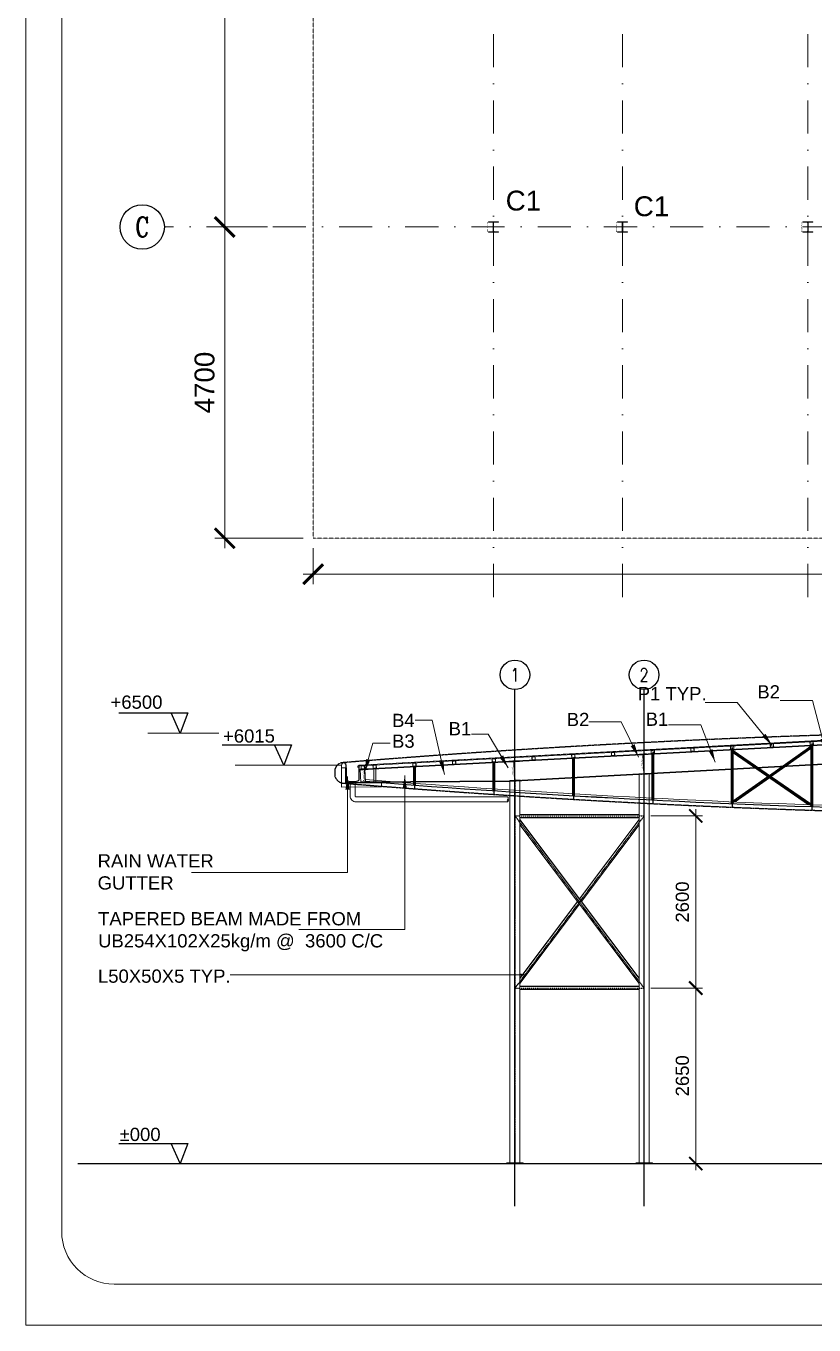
# Model space of a CAD drawing. Header units: millimetres. Extents: x -848390 to 452399, y -324112 to 148491.
# Drawn here: x -431605 to -419703, y -272667 to -253050 of the extents above; entities that cross this region are included whole.
import ezdxf
from ezdxf.enums import TextEntityAlignment as Align

# ---------------------------------------------------------------- set-up
doc = ezdxf.new("R2010")
doc.units = ezdxf.units.MM
doc.header["$PDSIZE"] = 200
for name, pattern in [('CENTER2', [1.125, 0.75, -0.125, 0.125, -0.125]), ('DASHDOT', [1, 0.5, -0.25, 0, -0.25]), ('HIDDEN', [9.525, 6.35, -3.175])]:
    doc.linetypes.add(name, pattern=pattern)
doc.layers.get('0').update_dxf_attribs({"lineweight": 13})
doc.layers.get('DEFPOINTS').update_dxf_attribs({"lineweight": 13})
for name, color, linetype, lineweight in [('0AXIS', 8, 'DASHDOT', 13), ('Angle', 42, 'Continuous', 9), ('Column', 15, 'Continuous', 9), ('I beam', 15, 'HIDDEN', 9), ('Roof sheet', 1, 'Continuous', 9)]:
    doc.layers.add(name, color=color, linetype=linetype, lineweight=lineweight)
for name, color, linetype in [('0DIM', 7, 'Continuous'), ('0PLAN', 4, 'Continuous'), ('DIM', 7, 'Continuous'), ('GR-LINE', 1, 'Continuous'), ('GRID', 2, 'CENTER2'), ('TEXT', 7, 'Continuous')]:
    doc.layers.add(name, color=color, linetype=linetype)
doc.styles.add('ARIAL', font='arial.ttf')
doc.styles.add('ROMANC', font='romanc', dxfattribs={"width": 0.8, "height": 0.38})
doc.dimstyles.new('1X100', dxfattribs={"dimscale": 100, "dimtxt": 2, "dimasz": 2, "dimexe": 1, "dimexo": 1, "dimgap": 1, "dimtad": 1, "dimdec": 0, "dimrnd": 1, "dimzin": 0, "dimdsep": 46, "dimtxsty": 'ARIAL', "dimblk": 'ARCHTICK', "dimcen": 2, "dimdle": 1, "dimclrd": 256, "dimclre": 256, "dimclrt": 7, "dimadec": 0, "dimazin": 0, "dimtfac": 1, "dimtdec": 0, "dimtofl": 0, "dimtmove": 0, "dimatfit": 3, "dimfxl": 0.18, "dimtolj": 1, "dimtzin": 0, "dimlwd": 9, "dimlwe": 9, "dimarcsym": 0})
doc.dimstyles.new('1X150', dxfattribs={"dimscale": 150, "dimtxt": 2, "dimasz": 2, "dimexe": 1, "dimexo": 1, "dimgap": 1, "dimtad": 1, "dimdec": 0, "dimrnd": 1, "dimzin": 0, "dimdsep": 46, "dimtxsty": 'ARIAL', "dimblk": 'ARCHTICK', "dimcen": 2, "dimdle": 1, "dimclrd": 256, "dimclre": 256, "dimclrt": 7, "dimadec": 0, "dimazin": 0, "dimtfac": 1, "dimtdec": 0, "dimtofl": 0, "dimtmove": 0, "dimatfit": 3, "dimfxl": 0.18, "dimtolj": 1, "dimtzin": 0, "dimlwd": 9, "dimlwe": 9, "dimarcsym": 0})
doc.dimstyles.new('1X50', dxfattribs={"dimscale": 50, "dimtxt": 2, "dimasz": 2, "dimexe": 1, "dimexo": 1, "dimgap": 1, "dimtad": 1, "dimdec": 0, "dimrnd": 1, "dimzin": 0, "dimdsep": 46, "dimtxsty": 'ARIAL', "dimblk": 'ARCHTICK', "dimcen": 2, "dimdle": 1, "dimclrd": 256, "dimclre": 256, "dimclrt": 7, "dimadec": 0, "dimazin": 0, "dimtfac": 1, "dimtdec": 0, "dimtofl": 0, "dimtmove": 0, "dimatfit": 3, "dimfxl": 0.18, "dimtolj": 1, "dimtzin": 0, "dimlwd": 9, "dimlwe": 9, "dimarcsym": 0})

# ---------------------------------------------------------------- blocks, each defined once
blk = doc.blocks.new('_ArchTick')
at = {"color": 0, "const_width": 0.15}
blk.add_lwpolyline([(-0.5, -0.5), (0.5, 0.5)], dxfattribs=at)
blk = doc.blocks.new('*D608')
at = {"layer": 'DEFPOINTS', "color": 0, "transparency": 16777216}
for p in [(-428604, -248885), (-427810, -248885), (-427810, -256085)]:
    blk.add_point(p, dxfattribs=at)
at = {"layer": 'DIM', "lineweight": 9, "transparency": 16777216}
for p, q in [((-428604, -256235), (-428604, -248735)), ((-427960, -248885), (-428754, -248885)), ((-427960, -256085), (-428754, -256085))]:
    blk.add_line(p, q, dxfattribs=at)
at = {"layer": 'DIM', "lineweight": 9, "transparency": 16777216, "xscale": 300, "yscale": 300, "zscale": 300}
for p, rotation in [((-428604, -248885), 90), ((-428604, -256085), 270)]:
    blk.add_blockref('_ArchTick', p, dxfattribs=dict(at, rotation=rotation))
at = {"layer": 'DIM', "color": 7, "transparency": 16777216, "insert": (-428907, -252485), "char_height": 300, "attachment_point": 5, "rotation": 90, "style": 'ARIAL'}
blk.add_mtext('\\A1;7200', dxfattribs=at)
blk = doc.blocks.new('*D611')
at = {"layer": 'DEFPOINTS', "color": 0, "transparency": 16777216}
for p in [(-427810, -256085), (-428604, -260785), (-427267, -260785)]:
    blk.add_point(p, dxfattribs=at)
at = {"layer": 'DIM', "lineweight": 9, "transparency": 16777216}
for p, q in [((-428604, -255935), (-428604, -260935)), ((-427960, -256085), (-428754, -256085)), ((-427417, -260785), (-428754, -260785))]:
    blk.add_line(p, q, dxfattribs=at)
at = {"layer": 'DIM', "lineweight": 9, "transparency": 16777216, "xscale": 300, "yscale": 300, "zscale": 300}
for p, rotation in [((-428604, -256085), 90), ((-428604, -260785), 270)]:
    blk.add_blockref('_ArchTick', p, dxfattribs=dict(at, rotation=rotation))
at = {"layer": 'DIM', "color": 7, "transparency": 16777216, "insert": (-428907, -258435), "char_height": 300, "attachment_point": 5, "rotation": 90, "style": 'ARIAL'}
blk.add_mtext('\\A1;4700', dxfattribs=at)
blk = doc.blocks.new('UC152X152X30')
h = blk.add_hatch()
h.set_pattern_fill('ANSI31', color=8, scale=25, style=0)
h.set_pattern_definition([(45, (2942.5107, 84557.2612), (-2.20970869, 2.20970869), [])])
edge = h.paths.add_edge_path()
edge.add_line((76, 151), (76, 158))
edge.add_line((76, 158), (-76, 158))
edge.add_line((-76, 158), (-76, 151))
edge.add_line((-76, 151), (-11, 151))
edge.add_arc((-11, 143), 7.6, 0, 90, ccw=False)
edge.add_line((-3, 143), (-3, 14))
edge.add_arc((-11, 14), 7.6, -90, 0, ccw=False)
edge.add_line((-11, 7), (-76, 7))
edge.add_line((-76, 7), (-76, 0))
edge.add_line((-76, 0), (76, 0))
edge.add_line((76, 0), (76, 7))
edge.add_line((76, 7), (11, 7))
edge.add_arc((11, 14), 7.6, 180, 270, ccw=False)
edge.add_line((3, 14), (3, 143))
edge.add_arc((11, 143), 7.6, 90, 180, ccw=False)
edge.add_line((11, 151), (76, 151))
blk.add_line((-76, 0), (76, 0))
blk.add_lwpolyline([(76, 151), (76, 158), (-76, 158), (-76, 151), (-11, 151, -0.414214), (-3, 143), (-3, 14, -0.414214), (-11, 7), (-76, 7), (-76, 0), (76, 0), (76, 7), (11, 7, -0.414214), (3, 14), (3, 143, -0.414214), (11, 151)], format="xyb", close=True)
at = {"layer": 'DEFPOINTS'}
blk.add_line((-3, 79), (3, 79), dxfattribs=at)
at = {"layer": 'DEFPOINTS', "style": 'ARIAL'}
blk.add_text('UC152X152X30', height=15, rotation=90, dxfattribs=at).set_placement((-90, 79), align=Align.MIDDLE_CENTER)
blk = doc.blocks.new('*D600')
at = {"layer": 'DEFPOINTS', "color": 0, "transparency": 16777216}
for p in [(-427267, -260785), (-410375, -260785), (-410375, -261328)]:
    blk.add_point(p, dxfattribs=at)
at = {"layer": 'DIM', "lineweight": 9, "transparency": 16777216}
for p, q in [((-427267, -260935), (-427267, -261478)), ((-410375, -260935), (-410375, -261478)), ((-427417, -261328), (-410225, -261328))]:
    blk.add_line(p, q, dxfattribs=at)
at = {"layer": 'DIM', "lineweight": 9, "transparency": 16777216, "xscale": 300, "yscale": 300, "zscale": 300, "rotation": 180}
blk.add_blockref('_ArchTick', (-427267, -261328), dxfattribs=at)
at = {"layer": 'DIM', "lineweight": 9, "transparency": 16777216, "xscale": 300, "yscale": 300, "zscale": 300}
blk.add_blockref('_ArchTick', (-410375, -261328), dxfattribs=at)
at = {"layer": 'DIM', "color": 7, "transparency": 16777216, "insert": (-418821, -261025), "char_height": 300, "attachment_point": 5, "style": 'ARIAL'}
blk.add_mtext('\\A1;16892', dxfattribs=at)
blk = doc.blocks.new('*D601')
at = {"layer": 'DEFPOINTS', "color": 0, "transparency": 16777216}
for p in [(-422270, -267579), (-421489, -267579), (-422144, -270229)]:
    blk.add_point(p, dxfattribs=at)
at = {"layer": 'Roof sheet', "lineweight": 9, "transparency": 16777216}
for p, q in [((-421489, -270329), (-421489, -267479)), ((-422170, -267579), (-421389, -267579)), ((-422044, -270229), (-421389, -270229))]:
    blk.add_line(p, q, dxfattribs=at)
at = {"layer": 'Roof sheet', "lineweight": 9, "transparency": 16777216, "xscale": 200, "yscale": 200, "zscale": 200}
for p, rotation in [((-421489, -267579), 90), ((-421489, -270229), 270)]:
    blk.add_blockref('_ArchTick', p, dxfattribs=dict(at, rotation=rotation))
at = {"layer": 'Roof sheet', "color": 7, "transparency": 16777216, "insert": (-421691, -268904), "char_height": 200, "attachment_point": 5, "rotation": 90, "style": 'ARIAL'}
blk.add_mtext('\\A1;2650', dxfattribs=at)
blk = doc.blocks.new('*D602')
at = {"layer": 'DEFPOINTS', "color": 0, "transparency": 16777216}
for p in [(-422270, -264979), (-421489, -264979), (-422270, -267579)]:
    blk.add_point(p, dxfattribs=at)
at = {"layer": 'Roof sheet', "lineweight": 9, "transparency": 16777216}
for p, q in [((-422170, -264979), (-421389, -264979)), ((-421489, -267679), (-421489, -264879)), ((-422170, -267579), (-421389, -267579))]:
    blk.add_line(p, q, dxfattribs=at)
at = {"layer": 'Roof sheet', "lineweight": 9, "transparency": 16777216, "xscale": 200, "yscale": 200, "zscale": 200}
for p, rotation in [((-421489, -264979), 90), ((-421489, -267579), 270)]:
    blk.add_blockref('_ArchTick', p, dxfattribs=dict(at, rotation=rotation))
at = {"layer": 'Roof sheet', "color": 7, "transparency": 16777216, "insert": (-421691, -266279), "char_height": 200, "attachment_point": 5, "rotation": 90, "style": 'ARIAL'}
blk.add_mtext('\\A1;2600', dxfattribs=at)
blk = doc.blocks.new('UB305X165X40')
at = {"linetype": 'Continuous'}
h = blk.add_hatch(dxfattribs=at)
h.set_pattern_fill('ANSI31', color=8, style=0)
h.set_pattern_definition([(45, (-36217.5974, 32483.1875), (-2.24506403, 2.24506403), [])])
h.paths.add_polyline_path([(83, 304), (-83, 304), (-83, 294), (-13, 294, -0.421323), (-3, 283), (-3, 21, -0.421323), (-13, 10), (-83, 10), (-83, 0), (83, 0), (83, 10), (13, 10, -0.414214), (3, 20), (3, 283, -0.414214), (13, 294), (83, 294)])
blk.add_lwpolyline([(83, 294), (83, 304), (-83, 304), (-83, 294), (-13, 294, -0.409169), (-3, 283), (-3, 20, -0.409169), (-13, 10), (-83, 10), (-83, 0), (83, 0), (83, 10), (13, 10, -0.414214), (3, 20), (3, 283, -0.414214), (13, 294)], format="xyb", close=True)
at = {"layer": 'DEFPOINTS', "style": 'ARIAL'}
blk.add_text('UB305X165X40', height=15, rotation=90, dxfattribs=at).set_placement((-21, 70))
blk = doc.blocks.new('UB305X102X25')
at = {"linetype": 'Continuous'}
h = blk.add_hatch(dxfattribs=at)
h.set_pattern_fill('ANSI31', color=8, style=0)
h.set_pattern_definition([(45, (-5099.7338, 42509.5942), (-2.24506403, 2.24506403), [])])
edge = h.paths.add_edge_path()
edge.add_line((51, 302), (51, 308))
edge.add_line((51, 308), (-51, 308))
edge.add_line((-51, 308), (-51, 302))
edge.add_line((-51, 302), (-10, 302))
edge.add_arc((-10, 294), 7.6, 0, 90, ccw=False)
edge.add_line((-3, 294), (-3, 18))
edge.add_arc((-10, 18), 7.6, -90, 0, ccw=False)
edge.add_line((-10, 11), (-51, 11))
edge.add_line((-51, 11), (-51, 4))
edge.add_line((-51, 4), (51, 4))
edge.add_line((51, 4), (51, 11))
edge.add_line((51, 11), (11, 11))
edge.add_arc((11, 18), 7.6, 180, 270, ccw=False)
edge.add_line((3, 18), (3, 294))
edge.add_arc((11, 294), 7.6, 90, 180, ccw=False)
edge.add_line((11, 302), (51, 302))
blk.add_line((-3, 156), (3, 156))
blk.add_lwpolyline([(51, 302), (51, 308), (-51, 308), (-51, 302), (-10, 302, -0.414214), (-3, 294), (-3, 18, -0.414214), (-10, 11), (-51, 11), (-51, 4), (51, 4), (51, 11), (11, 11, -0.414214), (3, 18), (3, 294, -0.414214), (11, 302)], format="xyb", close=True)
at = {"layer": 'DEFPOINTS', "style": 'ARIAL'}
blk.add_text('UB305X102X25', height=15, rotation=90, dxfattribs=at).set_placement((-17, 75))
blk = doc.blocks.new('UB203X133X25')
at = {"linetype": 'Continuous'}
h = blk.add_hatch(dxfattribs=at)
h.set_pattern_fill('ANSI31', color=8, style=0)
h.set_pattern_definition([(45, (-4804.368, 42404.2942), (-2.24506403, 2.24506403), [])])
h.paths.add_polyline_path([(67, 203), (-67, 203), (-67, 195), (-13, 195, -0.421323), (-3, 185), (-3, 18, -0.421323), (-13, 8), (-67, 8), (-67, 0), (67, 0), (67, 8), (13, 8, -0.414214), (3, 18), (3, 185, -0.414214), (13, 195), (67, 195)])
blk.add_lwpolyline([(67, 195), (67, 203), (-67, 203), (-67, 195), (-13, 195, -0.409169), (-3, 185), (-3, 18, -0.409169), (-13, 8), (-67, 8), (-67, 0), (67, 0), (67, 8), (13, 8, -0.414214), (3, 18), (3, 185, -0.414214), (13, 195)], format="xyb", close=True)
at = {"layer": 'DEFPOINTS'}
blk.add_line((-3, 102), (3, 102), dxfattribs=at)
at = {"layer": 'DEFPOINTS', "style": 'ARIAL'}
blk.add_text('UBUB203X133X25', height=15, rotation=90, dxfattribs=at).set_placement((-17, 12))

msp = doc.modelspace()

# ---------------------------------------------------------------- linework, layer by layer
at = {"layer": '0AXIS', "ltscale": 1000}
for p, q in [((-424545.61874, -261674.05263), (-424545.61874, -235969.00826)), ((-422595.61874, -261674.05263), (-422595.61874, -235969.00826)), ((-419795.61874, -261674.05263), (-419795.61874, -235969.00826)), ((-407374.54757, -256085.38302), (-429514.61248, -256085.38302))]:
    msp.add_line(p, q, dxfattribs=at)
at = {"layer": '0DIM'}
for centre, radius in [((-429849.55982, -256085.38302), 334.94734), ((-424220.40444, -262848.71369), 223.29822), ((-422270.40444, -262848.71369), 223.29822)]:
    msp.add_circle(centre, radius, dxfattribs=at)
at = {"layer": '0PLAN'}
msp.add_line((-430819.91189, -270229.37655), (-407768.44474, -270229.37655), dxfattribs=at)
at = {"layer": 'Angle', "ltscale": 0.1}
for p, q in [((-422152.46827, -264037.71634), (-422152.46827, -264737.5384)), ((-422149.46827, -264037.55537), (-422149.46827, -264737.68843)), ((-422122.46827, -264036.91147), (-422122.46827, -264739.03587)), ((-420952.46827, -263973.32669), (-420952.46827, -264792.5942)), ((-420949.46827, -263973.16572), (-420949.46827, -264792.7194)), ((-420922.46827, -263972.52182), (-420922.46827, -264793.84336)), ((-420922.46827, -263989.84929), (-419752.46827, -264797.63307)), ((-420922.46827, -263993.49484), (-419752.46827, -264801.27862)), ((-420922.46827, -264026.30479), (-419788.06648, -264809.51109)), ((-420376.71707, -264366.64328), (-419752.46827, -263925.57944)), ((-420350.4224, -264384.79747), (-419752.46827, -263962.31217)), ((-419752.46827, -263908.9368), (-419752.46827, -264837.72239)), ((-419749.46827, -263908.77583), (-419749.46827, -264837.82277)), ((-419722.46827, -263908.13193), (-419722.46827, -264838.72348)), ((-425752.46827, -264230.88529), (-425752.46827, -264512.68202)), ((-425749.46827, -264230.72432), (-425749.46827, -264512.90675)), ((-425722.46827, -264230.08042), (-425722.46827, -264514.9265)), ((-424552.46827, -264166.4979), (-424552.46827, -264597.5967)), ((-424549.46827, -264166.33692), (-424549.46827, -264597.79649)), ((-424522.46827, -264165.69303), (-424522.46827, -264599.59179)), ((-423352.46827, -264102.10825), (-423352.46827, -264672.54368)), ((-423349.46827, -264101.94727), (-423349.46827, -264672.71857)), ((-423322.46827, -264101.30338), (-423322.46827, -264674.28979)), ((-426841.42967, -264251.38585), (-426841.42967, -264545.84719)), ((-426771.42967, -264251.38585), (-426841.42967, -264251.38585)), ((-426777.42967, -264251.38585), (-426777.42967, -264481.37541)), ((-426771.42967, -264251.38585), (-426771.42967, -264475.33118)), ((-426352.46827, -264263.08012), (-426352.46827, -264466.4814)), ((-426349.46827, -264262.91914), (-426349.46827, -264466.71861)), ((-426322.46827, -264262.27525), (-426322.46827, -264468.85075)), ((-420922.46827, -264752.24452), (-420402.81329, -264385.0816)), ((-420892.84606, -264768.04764), (-420376.51863, -264403.23579)), ((-426841.42967, -264545.84719), (-426234.34119, -264541.38843)), ((-426777.42967, -264481.37541), (-426234.81122, -264477.39016)), ((-426771.42967, -264475.33118), (-426234.85529, -264471.39032)), ((-426234.34119, -264541.38843), (-426234.85529, -264471.39032)), ((-424144.20444, -264959.37655), (-422346.60444, -264959.37655)), ((-424144.20444, -265004.37655), (-422346.60444, -265004.37655)), ((-424144.20444, -265009.37655), (-422346.60444, -265009.37655)), ((-424144.20444, -265030.97655), (-422346.60444, -267427.77655)), ((-424144.20444, -265039.30989), (-422346.60444, -267436.10989)), ((-424144.20444, -265114.30989), (-422346.60444, -267511.10989)), ((-422346.60444, -265030.97655), (-423245.40444, -266229.37655)), ((-422346.60444, -265114.30989), (-423214.15444, -266271.04322)), ((-423276.65444, -266271.04322), (-424144.20444, -267427.77655)), ((-423245.40444, -266312.70989), (-424144.20444, -267511.10989)), ((-424144.20444, -267549.37655), (-422346.60444, -267549.37655)), ((-424144.20444, -267554.37655), (-422346.60444, -267554.37655)), ((-424144.20444, -267599.37655), (-422346.60444, -267599.37655))]:
    msp.add_line(p, q, dxfattribs=at)
at = {"layer": 'Angle', "color": 5, "linetype": 'HIDDEN', "ltscale": 0.1}
for p, q in [((-420374.08761, -264368.4587), (-419752.46827, -263929.25272)), ((-420922.46827, -264755.91779), (-420400.18383, -264386.89702)), ((-422346.60444, -265039.30989), (-423242.27944, -266233.54322)), ((-423273.52944, -266275.20989), (-424144.20444, -267436.10989))]:
    msp.add_line(p, q, dxfattribs=at)
at = {"layer": 'Angle', "ltscale": 0.1}
for points in [[(-426479.32806, -264429.30695, 0.0137519792), (-418493.37074, -264847.40178, 0.0137401973)], [(-426477.7775, -264456.51713, 0.0137455919), (-418494.04038, -264874.39347, 0.0137401973)], [(-426476.64755, -264459.61703, 0.0137432306), (-418494.11478, -264877.39255, 0.0137401973)], [(-426475.04822, -264461.75126, 0.0137401973), (-418494.16438, -264879.39193)]]:
    msp.add_lwpolyline(points, format="xyb", dxfattribs=at)
at = {"layer": 'Column'}
for p, q in [((-426557.51138, -264273.96853), (-418495.40444, -263841.48152)), ((-426556.965, -264284.15389), (-418495.40444, -263851.69618)), ((-424302.89162, -264457.25758), (-418495.40444, -264145.71833)), ((-424301.98226, -264446.99414), (-418495.40444, -264135.50366)), ((-426557.51138, -264273.96853), (-426546.7979, -264473.68138)), ((-422346.60444, -270217.37655), (-422346.60444, -264352.3137)), ((-422194.20444, -270217.37655), (-422194.20444, -264344.13829)), ((-426708.92967, -264475.10216), (-426633.92967, -264475.10216)), ((-424301.98226, -264446.99414), (-426546.90843, -264463.48198)), ((-424301.87174, -264457.19354), (-426546.7979, -264473.68138)), ((-424296.60444, -270217.37655), (-424296.60444, -264456.92031)), ((-424144.20444, -270217.37655), (-424144.20444, -264448.7449))]:
    msp.add_line(p, q, dxfattribs=at)
at = {"layer": 'Column', "color": 5, "linetype": 'HIDDEN', "ltscale": 0.1}
for p, q in [((-422273.70444, -270217.37655), (-422273.70444, -264348.40302)), ((-422267.10444, -270217.37655), (-422267.10444, -264348.04897)), ((-424223.70444, -270217.37655), (-424223.70444, -264453.00963)), ((-424217.10444, -270217.37655), (-424217.10444, -264452.65558))]:
    msp.add_line(p, q, dxfattribs=at)
at = {"layer": 'Column'}
for points in [[(-426523.47026, -264213.70601), (-426558.77231, -264216.01977, 0.3802309186), (-426576.42967, -264235.88209), (-426576.42967, -264428.84157, -0.3361664615), (-426596.42967, -264451.46012), (-426596.42967, -264451.46012, -0.1201954967), (-426746.42967, -264451.46012, -0.3295600625), (-426766.42967, -264428.84157), (-426766.42967, -264251.38585), (-426771.42967, -264251.38585), (-426771.42967, -264429.05022, 0.3313016488), (-426747.50883, -264456.34239, 0.1200182746), (-426595.37827, -264456.34873, 0.3373624889), (-426571.42967, -264429.02165), (-426571.42967, -264235.88209, -0.3802309186), (-426558.18665, -264220.98535), (-426523.1437, -264218.68857), (-426523.47026, -264213.70601)], [(-426708.92967, -264475.10216), (-426708.92967, -264678.6435, 0.4142135624), (-426621.42967, -264766.1435), (-424330.46275, -264766.1435)], [(-426633.92967, -264475.10216), (-426633.92967, -264678.6435, 0.4142135624), (-426621.42967, -264691.1435), (-424330.46275, -264691.1435)]]:
    msp.add_lwpolyline(points, format="xyb", dxfattribs=at)
msp.add_lwpolyline([(-426717.49104, -264475.10216), (-426625.36831, -264475.10216), (-426625.36831, -264465.47478), (-426717.49104, -264465.47478)], close=True, dxfattribs=at)
for centre, radius, start, end in [((-424310.11571, -264749.55389), 26.25294, 131.462368915, 219.191483271), ((-424346.97273, -264711.88864), 26.51302, 317.266235043, 51.48555032), ((-424346.49886, -264740.50817), 30.23783, 302.027929001, 37.491293654)]:
    msp.add_arc(centre, radius, start, end, dxfattribs=at)
at = {"layer": 'DEFPOINTS', "ltscale": 100}
msp.add_lwpolyline([(-431605.37151, -233433.07567), (-376217.48392, -233433.07567), (-376217.48392, -272667.10962), (-431605.37151, -272667.10962)], close=True, dxfattribs=at)
msp.add_lwpolyline([(-385373.60994, -271257.77375), (-385373.60994, -234842.41154, 0.4142135624), (-386165.92883, -234050.09264), (-430273.39454, -234050.09264, 0.4142135624), (-431065.71343, -234842.41154), (-431065.71343, -271257.77375, 0.4142135624), (-430273.39454, -272050.09264), (-386165.92883, -272050.09264, 0.4142135624)], format="xyb", close=True, dxfattribs=at)
at = {"layer": 'GR-LINE', "color": 8, "linetype": 'HIDDEN', "ltscale": 0.1}
msp.add_lwpolyline([(-418495.40444, -263729.37655, 0.0142380776), (-426851.38059, -264177.85011, 0.2549306145), (-426941.40444, -264282.51742), (-426941.40444, -264376.23569, 0.2901757416), (-426818.01569, -264484.09832, 0.0143247249), (-418495.40444, -264929.37655)], format="xyb", dxfattribs=at)
at = {"layer": 'GRID'}
for p, q in [((-424220.40444, -270870.16567), (-424220.40444, -263072.01191)), ((-422270.40444, -270870.16567), (-422270.40444, -263072.01191)), ((-422137.46827, -264012.16674), (-422137.46827, -264793.35636)), ((-420937.46827, -264781.20916), (-419737.46827, -263933.34754)), ((-420937.46827, -263947.77709), (-420937.46827, -264848.2672)), ((-420937.46827, -263997.72084), (-419737.46827, -264826.21703)), ((-419737.46827, -263883.3872), (-419737.46827, -264893.25431)), ((-425737.46827, -264230.08042), (-425737.46827, -264568.9587)), ((-424537.46827, -264165.69077), (-424537.46827, -264653.71646)), ((-423337.46827, -264101.30112), (-423337.46827, -264728.51056))]:
    msp.add_line(p, q, dxfattribs=at)
at = {"layer": 'GRID', "ltscale": 0.1}
for p, q in [((-424220.40444, -264979.37655), (-422270.40444, -267579.37655)), ((-424220.40444, -264979.37655), (-422270.40444, -264979.37655)), ((-422270.40444, -264979.37655), (-424220.40444, -267579.37655)), ((-424220.40444, -267579.37655), (-422270.40444, -267579.37655))]:
    msp.add_line(p, q, dxfattribs=at)
at = {"layer": 'I beam', "color": 1, "linetype": 'HIDDEN'}
for p, q in [((-428693.84497, -263729.37655), (-429765.608, -263729.37655)), ((-426841.71035, -264212.8962), (-428449.35489, -264212.8962))]:
    msp.add_line(p, q, dxfattribs=at)
at = {"layer": 'I beam'}
for points in [[(-422759.43667, -264070.28282), (-422715.49987, -264067.92527, 0.4142135624), (-422712.66493, -264064.76883), (-422715.02248, -264020.83204, 0.4142135624), (-422718.17891, -264017.99709), (-422762.11571, -264020.35464, 0.4142135624), (-422764.95066, -264023.51108), (-422762.5931, -264067.44787, 0.4142135624)], [(-422759.54383, -264068.28569), (-422715.60704, -264065.92814, 0.4142135624), (-422714.66205, -264064.87599), (-422717.01961, -264020.9392, 0.4142135624), (-422718.07175, -264019.99422), (-422762.00855, -264022.35177, 0.4142135624), (-422762.95353, -264023.40392), (-422760.59597, -264067.34071, 0.4142135624)], [(-422159.43667, -264038.08799), (-422115.49987, -264035.73044, 0.4142135624), (-422112.66493, -264032.57401), (-422115.02248, -263988.63721, 0.4142135624), (-422118.17891, -263985.80227), (-422162.11571, -263988.15982, 0.4142135624), (-422164.95066, -263991.31625), (-422162.5931, -264035.25305, 0.4142135624)], [(-422159.54383, -264036.09087), (-422115.60704, -264033.73331, 0.4142135624), (-422114.66205, -264032.68117), (-422117.01961, -263988.74437, 0.4142135624), (-422118.07175, -263987.79939), (-422162.00855, -263990.15695, 0.4142135624), (-422162.95353, -263991.20909), (-422160.59597, -264035.14589, 0.4142135624)], [(-421559.43667, -264005.89317), (-421515.49987, -264003.53562, 0.4142135624), (-421512.66493, -264000.37918), (-421515.02248, -263956.44239, 0.4142135624), (-421518.17891, -263953.60744), (-421562.11571, -263955.96499, 0.4142135624), (-421564.95066, -263959.12143), (-421562.5931, -264003.05822, 0.4142135624)], [(-421559.54383, -264003.89604), (-421515.60704, -264001.53849, 0.4142135624), (-421514.66205, -264000.48634), (-421517.01961, -263956.54955, 0.4142135624), (-421518.07175, -263955.60457), (-421562.00855, -263957.96212, 0.4142135624), (-421562.95353, -263959.01427), (-421560.59597, -264002.95106, 0.4142135624)], [(-420959.43667, -263973.69835), (-420915.49987, -263971.34079, 0.4142135624), (-420912.66493, -263968.18436), (-420915.02248, -263924.24756, 0.4142135624), (-420918.17891, -263921.41262), (-420962.11571, -263923.77017, 0.4142135624), (-420964.95066, -263926.9266), (-420962.5931, -263970.8634, 0.4142135624)], [(-420959.54383, -263971.70122), (-420915.60704, -263969.34366, 0.4142135624), (-420914.66205, -263968.29152), (-420917.01961, -263924.35473, 0.4142135624), (-420918.07175, -263923.40974), (-420962.00855, -263925.7673, 0.4142135624), (-420962.95353, -263926.81944), (-420960.59597, -263970.75624, 0.4142135624)], [(-420359.43667, -263941.50316), (-420315.49987, -263939.14561, 0.4142135624), (-420312.66493, -263935.98918), (-420315.02248, -263892.05238, 0.4142135624), (-420318.17891, -263889.21743), (-420362.11571, -263891.57499, 0.4142135624), (-420364.95066, -263894.73142), (-420362.5931, -263938.66822, 0.4142135624)], [(-420359.54383, -263939.50604), (-420315.60704, -263937.14848, 0.4142135624), (-420314.66205, -263936.09634), (-420317.01961, -263892.15954, 0.4142135624), (-420318.07175, -263891.21456), (-420362.00855, -263893.57212, 0.4142135624), (-420362.95353, -263894.62426), (-420360.59597, -263938.56105, 0.4142135624)], [(-419759.43667, -263909.30846), (-419715.49987, -263906.9509, 0.4142135624), (-419712.66493, -263903.79447), (-419715.02248, -263859.85767, 0.4142135624), (-419718.17891, -263857.02273), (-419762.11571, -263859.38028, 0.4142135624), (-419764.95066, -263862.53671), (-419762.5931, -263906.47351, 0.4142135624)], [(-419759.54383, -263907.31133), (-419715.60704, -263904.95377, 0.4142135624), (-419714.66205, -263903.90163), (-419717.01961, -263859.96484, 0.4142135624), (-419718.07175, -263859.01985), (-419762.00855, -263861.37741, 0.4142135624), (-419762.95353, -263862.42955), (-419760.59597, -263906.36635, 0.4142135624)], [(-426538.65622, -264272.95884), (-426494.71939, -264270.60187, 0.4142135624), (-426491.8844, -264267.44548), (-426494.24137, -264223.50865, 0.4142135624), (-426497.39776, -264220.67366), (-426541.33459, -264223.03062, 0.4142135624), (-426544.16958, -264226.18702), (-426541.81262, -264270.12385, 0.4142135624)], [(-426538.76336, -264270.96171), (-426494.82653, -264268.60474, 0.4142135624), (-426493.88153, -264267.55261), (-426496.2385, -264223.61578, 0.4142135624), (-426497.29063, -264222.67079), (-426541.22746, -264225.02775, 0.4142135624), (-426542.17245, -264226.07989), (-426539.81549, -264270.01671, 0.4142135624)], [(-426359.43667, -264263.45177), (-426315.49987, -264261.09421, 0.4142135624), (-426312.66493, -264257.93778), (-426315.02248, -264214.00099, 0.4142135624), (-426318.17891, -264211.16604), (-426362.11571, -264213.52359, 0.4142135624), (-426364.95066, -264216.68002), (-426362.5931, -264260.61682, 0.4142135624)], [(-426359.54383, -264261.45464), (-426315.60704, -264259.09709, 0.4142135624), (-426314.66205, -264258.04494), (-426317.01961, -264214.10815, 0.4142135624), (-426318.07175, -264213.16317), (-426362.00855, -264215.52072, 0.4142135624), (-426362.95353, -264216.57286), (-426360.59597, -264260.50966, 0.4142135624)], [(-425759.43667, -264231.25694), (-425715.49987, -264228.89939, 0.4142135624), (-425712.66493, -264225.74296), (-425715.02248, -264181.80616, 0.4142135624), (-425718.17891, -264178.97121), (-425762.11571, -264181.32877, 0.4142135624), (-425764.95066, -264184.4852), (-425762.5931, -264228.422, 0.4142135624)], [(-425759.54383, -264229.25982), (-425715.60704, -264226.90226, 0.4142135624), (-425714.66205, -264225.85012), (-425717.01961, -264181.91332, 0.4142135624), (-425718.07175, -264180.96834), (-425762.00855, -264183.32589, 0.4142135624), (-425762.95353, -264184.37804), (-425760.59597, -264228.31483, 0.4142135624)], [(-425159.43667, -264199.06212), (-425115.49987, -264196.70456, 0.4142135624), (-425112.66493, -264193.54813), (-425115.02248, -264149.61134, 0.4142135624), (-425118.17891, -264146.77639), (-425162.11571, -264149.13394, 0.4142135624), (-425164.95066, -264152.29038), (-425162.5931, -264196.22717, 0.4142135624)], [(-425159.54383, -264197.06499), (-425115.60704, -264194.70744, 0.4142135624), (-425114.66205, -264193.65529), (-425117.01961, -264149.7185, 0.4142135624), (-425118.07175, -264148.77352), (-425162.00855, -264151.13107, 0.4142135624), (-425162.95353, -264152.18321), (-425160.59597, -264196.12001, 0.4142135624)], [(-424559.43667, -264166.86729), (-424515.49987, -264164.50974, 0.4142135624), (-424512.66493, -264161.35331), (-424515.02248, -264117.41651, 0.4142135624), (-424518.17891, -264114.58156), (-424562.11571, -264116.93912, 0.4142135624), (-424564.95066, -264120.09555), (-424562.5931, -264164.03235, 0.4142135624)], [(-424559.54383, -264164.87017), (-424515.60704, -264162.51261, 0.4142135624), (-424514.66205, -264161.46047), (-424517.01961, -264117.52367, 0.4142135624), (-424518.07175, -264116.57869), (-424562.00855, -264118.93624, 0.4142135624), (-424562.95353, -264119.98839), (-424560.59597, -264163.92518, 0.4142135624)], [(-423959.43667, -264134.67247), (-423915.49987, -264132.31492, 0.4142135624), (-423912.66493, -264129.15848), (-423915.02248, -264085.22169, 0.4142135624), (-423918.17891, -264082.38674), (-423962.11571, -264084.74429, 0.4142135624), (-423964.95066, -264087.90073), (-423962.5931, -264131.83752, 0.4142135624)], [(-423959.54383, -264132.67534), (-423915.60704, -264130.31779, 0.4142135624), (-423914.66205, -264129.26564), (-423917.01961, -264085.32885, 0.4142135624), (-423918.07175, -264084.38387), (-423962.00855, -264086.74142, 0.4142135624), (-423962.95353, -264087.79356), (-423960.59597, -264131.73036, 0.4142135624)], [(-423359.43667, -264102.47764), (-423315.49987, -264100.12009, 0.4142135624), (-423312.66493, -264096.96366), (-423315.02248, -264053.02686, 0.4142135624), (-423318.17891, -264050.19191), (-423362.11571, -264052.54947, 0.4142135624), (-423364.95066, -264055.7059), (-423362.5931, -264099.6427, 0.4142135624)], [(-423359.54383, -264100.48052), (-423315.60704, -264098.12296, 0.4142135624), (-423314.66205, -264097.07082), (-423317.01961, -264053.13402, 0.4142135624), (-423318.07175, -264052.18904), (-423362.00855, -264054.5466, 0.4142135624), (-423362.95353, -264055.59874), (-423360.59597, -264099.53553, 0.4142135624)]]:
    msp.add_lwpolyline(points, format="xyb", close=True, dxfattribs=at)
for points in [[(-424094.20444, -270229.37655), (-424346.60444, -270229.37655), (-424346.60444, -270217.37655), (-424094.20444, -270217.37655)], [(-422144.20444, -270229.37655), (-422396.60444, -270229.37655), (-422396.60444, -270217.37655), (-422144.20444, -270217.37655)]]:
    msp.add_lwpolyline(points, close=True, dxfattribs=at)
at = {"layer": 'Roof sheet', "linetype": 'HIDDEN', "ltscale": 0.5}
for q in [(-427266.61874, -236985.38302), (-410374.61874, -260785.38302)]:
    msp.add_line((-427266.61874, -260785.38302), q, dxfattribs=at)
at = {"layer": 'Roof sheet'}
for p, q in [((-426578.84462, -264213.02379), (-418495.40444, -263779.39237)), ((-426578.66525, -264215.01705), (-418495.58275, -263781.40481)), ((-426544.32451, -264223.30056), (-418495.40444, -263791.41128)), ((-426841.42967, -264212.0185), (-426841.42967, -264251.38585)), ((-426839.42967, -264212.0185), (-426839.42967, -264251.38585)), ((-426773.42967, -264212.0185), (-426773.42967, -264251.38585)), ((-426771.42967, -264212.0185), (-426771.42967, -264251.38585)), ((-426593.60512, -264249.21659), (-426593.60512, -264227.70273)), ((-426591.62181, -264249.21659), (-426591.62181, -264227.96051)), ((-426591.62181, -264249.21659), (-426593.60512, -264249.21659))]:
    msp.add_line(p, q, dxfattribs=at)
for centre, radius, start, end in [((-426806.42967, -264212.0185), 35, 359.999999987, 180), ((-426806.42967, -264212.0185), 33, 359.999999987, 180), ((-426576.74693, -264229.89388), 17, 89.053295439, 172.594479055), ((-426576.74693, -264229.89388), 15, 89.053295439, 172.594479055)]:
    msp.add_arc(centre, radius, start, end, dxfattribs=at)
at = {"layer": 'TEXT'}
for points in [[(-430205.40237, -263423.52749), (-429158.30395, -263423.52749), (-429274.54404, -263729.37655), (-429413.74997, -263423.52749)], [(-428643.61727, -263907.04713), (-427596.51885, -263907.04713), (-427712.75895, -264212.8962), (-427851.96488, -263907.04713)], [(-430205.40237, -269923.52749), (-429158.30395, -269923.52749), (-429274.54404, -270229.37655), (-429413.74997, -269923.52749)]]:
    msp.add_lwpolyline(points, dxfattribs=at)

# ---------------------------------------------------------------- block references
at = {"layer": 'Column'}
for p in [(-424545.61874, -256164.13302), (-422595.61874, -256164.13302), (-419795.61874, -256164.13302)]:
    msp.add_blockref('UC152X152X30', p, dxfattribs=at)
at = {"layer": 'I beam', "rotation": 3.070655363560549}
for name, p in [('UB305X102X25', (-422270.15268, -264352.91925)), ('UB305X165X40', (-424220.40444, -264452.82327)), ('UB203X133X25', (-426480.02225, -264473.30384))]:
    msp.add_blockref(name, p, dxfattribs=at)

# ---------------------------------------------------------------- texts
at = {"layer": '0DIM', "style": 'ROMANC', "width": 0.8}
for s, height, p in [('C', 297, (-429849.55982, -256085.38302)), ('1', 198, (-424220.40444, -262848.71369)), ('2', 198, (-422270.40444, -262848.71369))]:
    msp.add_text(s, height=height, dxfattribs=at).set_placement(p, align=Align.MIDDLE_CENTER)
at = {"layer": 'TEXT', "attachment_point": 1, "style": 'ARIAL'}
for s, insert, char_height, width in [('C1', (-424360.05525, -255536.69295), 300, 3696.3830789), ('C1', (-422425.77609, -255622.28834), 300, 3696.3830789), ('P1 TYP.', (-422365.48458, -263032.82794), 200, 3696.3830789), ('B2', (-420559.40326, -263005.66639), 200, 3696.3830789), ('+6500', (-430328.63257, -263160.66081), 200, 3696.3830789), ('B4', (-426076.59587, -263436.50804), 200, 3696.3830789), ('B2', (-423438.35622, -263422.88406), 200, 3696.3830789), ('B1', (-422245.9615, -263418.7702), 200, 3696.3830789), ('B1', (-425221.63613, -263561.63698), 200, 3696.3830789), ('+6015', (-428629.69913, -263671.9276), 200, 3696.3830789), ('B3', (-426076.59587, -263749.8668), 200, 3696.3830789), ('RAIN WATER \\PGUTTER', (-430523.41681, -265557.60504), 200, 3696.3830789), ('TAPERED BEAM MADE FROM \\PUB254X102X25kg/m @  3600 C/C', (-430516.32621, -266431.59509), 200, 5604.212285), ('L50X50X5 TYP.', (-430518.2344, -267298.51659), 200, 3696.3830789), ('%%P000', (-430191.48423, -269688.40795), 200, 2464.2553859)]:
    msp.add_mtext(s, dxfattribs=dict(at, insert=insert, char_height=char_height, width=width))

# ---------------------------------------------------------------- dimensions: what is measured, and where the dimension line sits
at = {"layer": 'DIM', "color": 6}
dim = msp.add_aligned_dim(p1=(-427809.61654, -256085.38302), p2=(-427809.61654, -248885.38302), distance=794.27405, dimstyle='1X150', dxfattribs=at)
dim.commit()
dim.dimension.update_dxf_attribs({"geometry": '*D608', "text_midpoint": (-428907.06248, -252485.38302)})
at = {"layer": 'DIM'}
dim = msp.add_linear_dim(base=(-428603.89059, -260785.38302), p1=(-427809.61654, -256085.38302), p2=(-427266.61874, -260785.38302), angle=270, dimstyle='1X150', override={"dimtmove": 1}, dxfattribs=at)
dim.commit()
dim.dimension.update_dxf_attribs({"geometry": '*D611', "text_midpoint": (-428907.06248, -258435.38302)})
dim = msp.add_linear_dim(base=(-410374.61874, -261328.43375), p1=(-427266.61874, -260785.38302), p2=(-410374.61874, -260785.38302), dimstyle='1X150', override={"dimtmove": 1}, dxfattribs=at)
dim.commit()
dim.dimension.update_dxf_attribs({"geometry": '*D600', "text_midpoint": (-418820.61874, -261025.26185)})
at = {"layer": 'Roof sheet'}
for base, p1, p2, picture, middle in [((-421488.84484, -264979.37655), (-422270.40444, -267579.37655), (-422270.40444, -264979.37655), '*D602', (-421690.95944, -266279.37655)), ((-421488.84484, -267579.37655), (-422144.20444, -270229.37655), (-422270.40444, -267579.37655), '*D601', (-421690.95944, -268904.37655))]:
    dim = msp.add_linear_dim(base=base, p1=p1, p2=p2, angle=90, dimstyle='1X100', dxfattribs=at)
    dim.commit()
    dim.dimension.update_dxf_attribs({"geometry": picture, "text_midpoint": middle})

# ---------------------------------------------------------------- leaders
at = {"layer": 'DIM'}
msp.add_leader([(-424043.28687, -267376.55313), (-428520.08326, -267376.55313)], dimstyle='1X50', override={"dimgap": 1, "dimtad": 0}, dxfattribs=at)
at = {"layer": 'Roof sheet'}
for points in [[(-419524.88668, -264007.68312), (-419728.47765, -263238.36311), (-420212.79323, -263238.36311)], [(-420334.27053, -263915.11684), (-420861.83466, -263265.52466), (-421346.15023, -263265.52466)], [(-422352.83821, -264090.19408), (-422617.84629, -263556.6134), (-423102.16187, -263556.6134)], [(-421194.20767, -264169.55332), (-421415.03589, -263601.45111), (-421899.35147, -263601.45111)], [(-424323.76537, -264252.87571), (-424627.01577, -263744.31789), (-424875.0261, -263744.31789)], [(-426491.20127, -264321.85032), (-426368.32802, -263880.78399), (-426104.3929, -263880.78399)], [(-426748.81518, -264384.1549), (-426748.81518, -265832.95762), (-429106.79302, -265832.95762)], [(-425884.4081, -264368.60636), (-425884.4081, -266693.01923), (-427482.20349, -266693.01923)]]:
    msp.add_leader(points, dimstyle='1X100', dxfattribs=at)
msp.add_leader([(-425286.18155, -264352.26627), (-425471.20872, -263532.59826), (-425727.72413, -263532.59826)], dimstyle='1X100', override={"dimgap": 1, "dimtad": 0}, dxfattribs=at)

doc.saveas('drawing.dxf')
